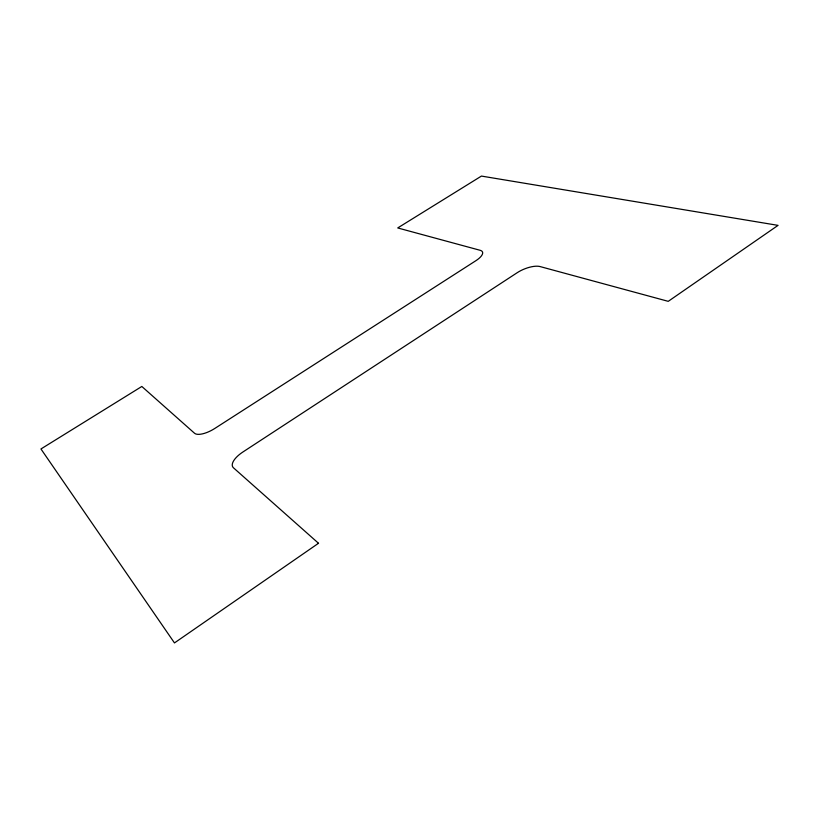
<?xml version="1.0" encoding="UTF-8"?>
<svg xmlns="http://www.w3.org/2000/svg" width="819" height="819" viewBox="0 0 819 819"><rect width="100%" height="100%" fill="white"/><g stroke="black" fill="none" stroke-linecap="round" stroke-linejoin="round"><path stroke-width="1.23" d="M318.509 543.273L174.467 642.925L40.95 448.966L141.83 386.466L194.543 433.251A17.486 6.736 -29.4 0 0 214.721 428.501L475.778 260.77A16.216 5.876 -23.6 0 0 480.2 250.317L397.717 227.948L481.439 176.075L778.05 225.368L668.243 301.341L540.11 266.574A17.68 6.89 -22.5 0 0 517.219 272.696L242.854 452.027A19.052 8.047 -29.4 0 0 233.456 467.792L318.509 543.273"/></g></svg>
